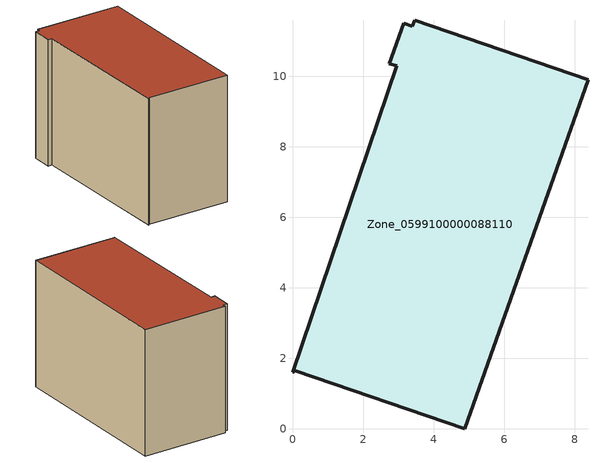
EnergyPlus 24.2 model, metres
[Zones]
Zone_0599100000088110
 floor ground (C_G): 2.96,10.29 2.75,10.36 3.16,11.5 3.4,11.41 3.46,11.59 8.38,9.9 4.88,0 0.08,1.64 0,1.6 z0
 wall outside (C_F): 0.08,1.64 4.88,0 8.38,9.9 3.46,11.59 3.4,11.41 3.16,11.5 2.75,10.36 2.96,10.29 0,1.6 0.08,1.64 z0:7.47
 roof outside (C_R): 2.96,10.29 0,1.6 0.08,1.64 4.88,0 8.38,9.9 3.46,11.59 3.4,11.41 3.16,11.5 2.75,10.36 z7.47
[BUILDING]
Pand.0599100000088110: North Axis=0; Terrain=City; Loads Convergence Tolerance Value=0.04; Temperature Convergence Tolerance Value=0.4; Solar Distribution=FullExterior; Maximum Number of Warmup Days=25; Minimum Number of Warmup Days=1
[Site:Location]
Rotterdam.The.Hague.AP_ZH_NLD Design_Conditions: Latitude=51.96; Longitude=4.45; Time Zone=1; Elevation=-4.5
[SITE:GROUNDTEMPERATURE:BUILDINGSURFACE]
18, 18, 18, 18, 18, 18, 18, 18, 18, 18, 18, 18
[MATERIAL] Thermal Absorptance=0.9; Solar Absorptance=0.7; Visible Absorptance=0.7
Name | Roughness | Thickness | Conductivity | Density | Specific Heat
G.TI.1975-1991 | MediumSmooth | 0.15 | 0.288461 | 540 | 1210
F.TI.1975-1991 | Rough | 0.3 | 0.230769 | 1920 | 840
R.TI.1975-1991 | MediumRough | 0.2 | 0.153846 | 1500 | 1000
[CONSTRUCTION]
C_G: G.TI.1975-1991
C_F: F.TI.1975-1991
C_R: R.TI.1975-1991
[ZONE]
Zone_0599100000088110: Type=1; Multiplier=1; Ceiling Height=Autocalculate; Volume=Autocalculate; Floor Area=autocalculate; Part of Total Floor Area=Yes
[ZONEINFILTRATION:DESIGNFLOWRATE]
Infil_Zone_0599100000088110: Zone or ZoneList or Space or SpaceList=Zone_0599100000088110; Schedule=AlwaysOn; Design Flow Rate Calculation Method=Flow/Area; Flow Rate per Floor Area=0.003; Constant Term Coefficient=1; Temperature Term Coefficient=0; Velocity Term Coefficient=0; Velocity Squared Term Coefficient=0
[HVACTEMPLATE:ZONE:IDEALLOADSAIRSYSTEM]
Zone_0599100000088110: Maximum Heating Supply Air Temperature=50; Minimum Cooling Supply Air Temperature=13; Maximum Heating Supply Air Humidity Ratio=0.0156; Minimum Cooling Supply Air Humidity Ratio=0.0077; Heating Limit=NoLimit; Cooling Limit=NoLimit; Dehumidification Control Type=ConstantSensibleHeatRatio; Cooling Sensible Heat Ratio=0.7; Dehumidification Setpoint=60; Humidification Control Type=None; Humidification Setpoint=30; Outdoor Air Method=None; Outdoor Air Flow Rate per Person=0.00944; Outdoor Air Flow Rate per Zone Floor Area=0; Outdoor Air Flow Rate per Zone=0; Demand Controlled Ventilation Type=None; Outdoor Air Economizer Type=NoEconomizer; Heat Recovery Type=None; Sensible Heat Recovery Effectiveness=0.7; Latent Heat Recovery Effectiveness=0.65
[ZONECONTROL:THERMOSTAT]
ThermostatControl_Zone_0599100000088110: Zone or ZoneList=Zone_0599100000088110; Control Type Schedule=DualSetpointControlType; Control 1=Thermostat_Zone_0599100000088110; Temperature Difference Between Cutout And Setpoint=0
[THERMOSTATSETPOINT:DUALSETPOINT]
Thermostat_Zone_0599100000088110: Heating Setpoint Temperature Schedule=HeatingSetpoint_Zone_0599100000088110; Cooling Setpoint Temperature Schedule=CoolingSetpoint_Zone_0599100000088110
[SCHEDULE:COMPACT]
HeatingSetpoint_Zone_0599100000088110: Through: 12/31, For: AllDays, Until: 24:00, 21
CoolingSetpoint_Zone_0599100000088110: Through: 12/31, For: AllDays, Until: 24:00, 24
DualSetpointControlType: Through: 12/31, For: AllDays, Until: 24:00, 4
AlwaysOn: Through: 12/31, For: AllDays, Until: 24:00, 1
